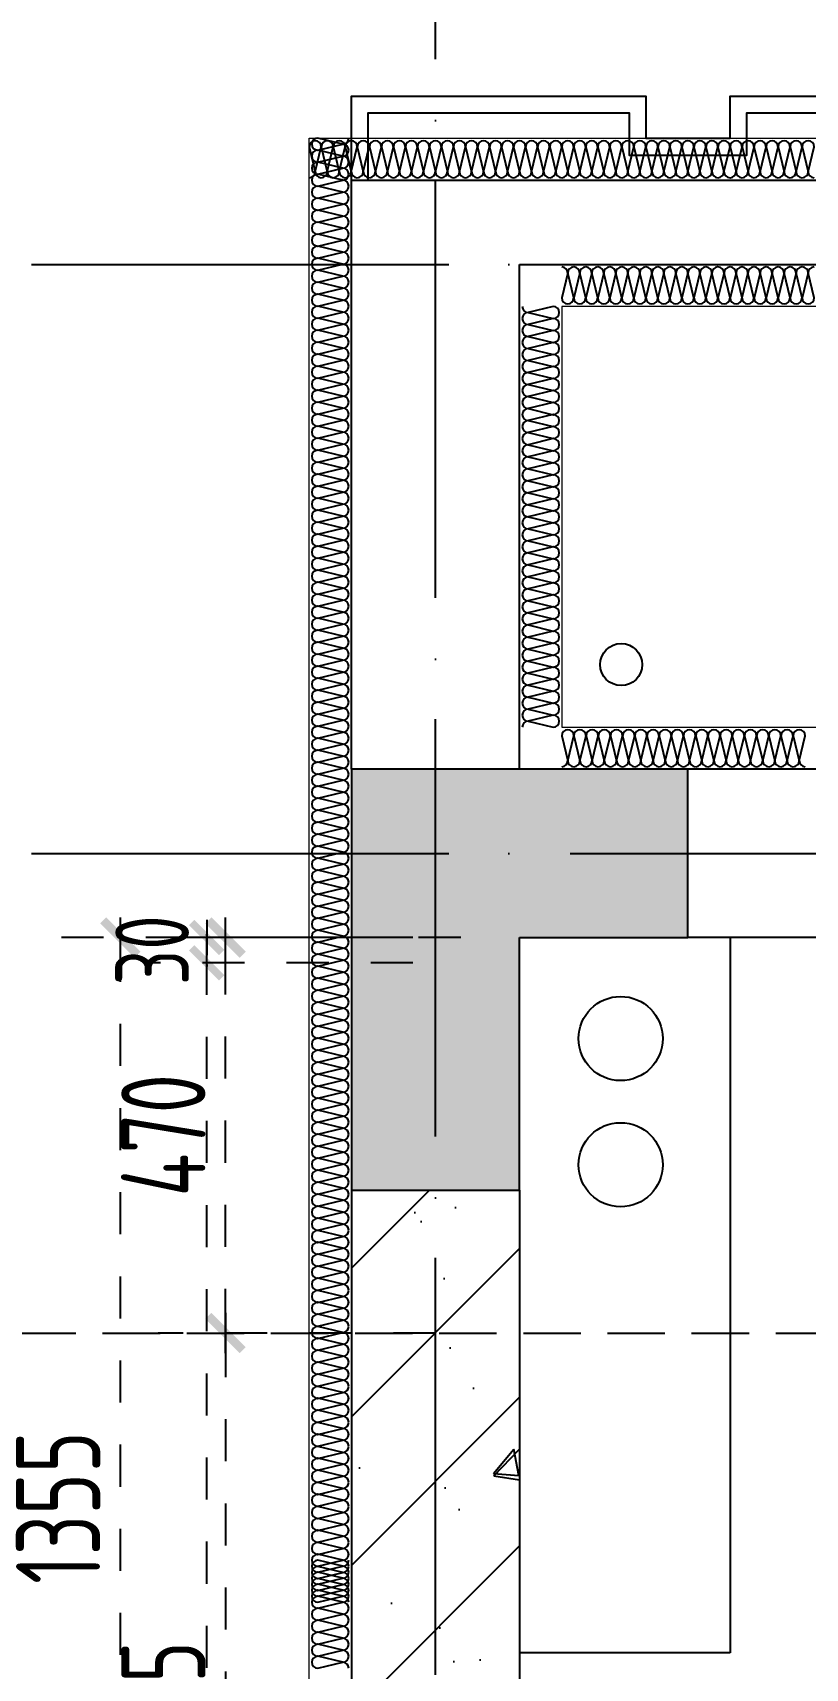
# Model space of a CAD drawing. Extents: x 133656 to 214778, y 12424 to 51506.
# Drawn here: x 155617 to 156536, y 22031 to 23975 of the extents above; entities that cross this region are included whole.
import ezdxf

# ---------------------------------------------------------------- set-up
doc = ezdxf.new("R2010")
doc.units = 0
doc.header["$MEASUREMENT"] = 0
doc.linetypes.add('家具虚线平面', pattern=[100, 50, -50])
doc.linetypes.add('轴线', pattern=[1279.947105, 991.697132, -142.311249, 0, -145.938724])
doc.layers.get('Defpoints').update_dxf_attribs({"color": 8})
for name, color, linetype in [('A-HATH', 8, 'Continuous'), ('A31.土建轴线', 251, 'Continuous'), ('B6.新建墙体定位', 203, 'Continuous'), ('B9.完成面定位', 203, 'Continuous'), ('f分水线', 5, 'Continuous'), ('K2.强电插座', 132, 'Continuous'), ('P-VPIPE-污水', 2, 'Continuous'), ('P-VPIPE-通气', 3, 'Continuous'), ('PUB_HATCH', 8, 'Continuous'), ('WALL', 6, 'Continuous'), ('WF2水点标注', 1, 'Continuous'), ('xj', 8, 'Continuous'), ('保温', 35, 'Continuous')]:
    doc.layers.add(name, color=color, linetype=linetype)
doc.styles.add('标注数字', font='dim.shx', dxfattribs={"width": 0.8})
doc.dimstyles.new('设计2017', dxfattribs={"dimscale": 100, "dimtxt": 2.5, "dimasz": 0.06, "dimexe": 2, "dimexo": 2.5, "dimgap": 0.6, "dimtad": 1, "dimdec": 0, "dimrnd": 5, "dimzin": 0, "dimdsep": 46, "dimtxsty": '标注数字', "dimblk": 'HBA_DIMENSION_TICK', "dimcen": 0.125, "dimclrd": 44, "dimclre": 44, "dimclrt": 50, "dimadec": 0, "dimazin": 0, "dimtfac": 1, "dimtdec": 0, "dimtix": 1, "dimtmove": 0, "dimatfit": 3, "dimldrblk": 'HBA_Leader_Arrow', "dimfxl": 7, "dimfxlon": 1, "dimtvp": 1, "dimtolj": 1, "dimtzin": 0, "dimarcsym": 0})

# ---------------------------------------------------------------- blocks, each defined once
blk = doc.blocks.new('$LinePat$岩棉板')
at = {"color": 0}
for p, q in [((0, -17), (12, -67)), ((12, -67), (24, -17))]:
    blk.add_line(p, q, dxfattribs=at)
for centre, start, end in [((12, -17), 0, 180), ((0, -67), 270, 0), ((24, -67), 180, 270)]:
    blk.add_arc(centre, 12, start, end, dxfattribs=at)
at = {"layer": 'Defpoints'}
blk.add_point((0, 0.1), dxfattribs=at)
at = {"layer": 'Defpoints', "color": 0}
blk.add_point((24, -84), dxfattribs=at)
blk = doc.blocks.new('HBA_DIMENSION_TICK')
at = {"color": 0, "linetype": 'ByBlock'}
for p, q in [((-10, 0), (0, 0)), ((0, 0), (10, 0))]:
    blk.add_line(p, q, dxfattribs=at)
at = {"color": 50, "linetype": 'ByBlock'}
blk.add_solid([(-10, -7), (-7, -10), (7, 10), (10, 7)], dxfattribs=at)
blk = doc.blocks.new('*D133')
at = {"layer": 'Defpoints', "color": 0, "linetype": '家具虚线平面', "transparency": 16777216}
for p in [(155721.7, 22899.6), (156196.1, 22899.6), (155880.9, 21544.6)]:
    blk.add_point(p, dxfattribs=at)
at = {"layer": 'K2.强电插座', "color": 44, "linetype": '家具虚线平面', "lineweight": -2, "transparency": 16777216}
for p, q in [((156001.7, 22899.6), (155641.7, 22899.6)), ((155721.7, 21547), (155721.7, 22897.2)), ((155780.9, 21544.6), (155641.7, 21544.6))]:
    blk.add_line(p, q, dxfattribs=at)
at = {"layer": 'K2.强电插座', "color": 44, "linetype": '家具虚线平面', "lineweight": -2, "transparency": 16777216, "xscale": 2.4, "yscale": 2.4, "zscale": 2.4}
for p, rotation in [((155721.7, 22899.6), 90), ((155721.7, 21544.6), 270)]:
    blk.add_blockref('HBA_DIMENSION_TICK', p, dxfattribs=dict(at, rotation=rotation))
at = {"layer": 'K2.强电插座', "color": 50, "linetype": '家具虚线平面', "transparency": 16777216, "insert": (155647.7, 22222.1), "char_height": 100, "attachment_point": 5, "rotation": 90, "style": '标注数字'}
blk.add_mtext('\\A1;1355', dxfattribs=at)
blk = doc.blocks.new('HBA_Leader_Arrow')
at = {"color": 0, "linetype": 'ByBlock', "ltscale": 0.5}
blk.add_line((3.5, 0), (-10, 0), dxfattribs=at)
for points in [[(-10.99, 11.28), (-6.57, 14.38), (-0.55, 0), (3.5, 0)], [(-10.99, -11.28), (-6.57, -14.38), (-0.55, 0), (3.5, 0)]]:
    blk.add_solid(points, dxfattribs=at)
blk = doc.blocks.new('*D202')
at = {"layer": 'Defpoints', "color": 0, "linetype": '家具虚线平面', "transparency": 16777216}
for p in [(156196.1, 22429.6), (155846.7, 21544.6), (156226.1, 21544.6)]:
    blk.add_point(p, dxfattribs=at)
at = {"layer": 'WF2水点标注', "color": 44, "linetype": '家具虚线平面', "lineweight": -2, "transparency": 16777216}
for p, q in [((156096.1, 22429.6), (155766.7, 22429.6)), ((155846.7, 22427.2), (155846.7, 21547)), ((156126.1, 21544.6), (155766.7, 21544.6))]:
    blk.add_line(p, q, dxfattribs=at)
at = {"layer": 'WF2水点标注', "color": 44, "linetype": '家具虚线平面', "lineweight": -2, "transparency": 16777216, "xscale": 2.4, "yscale": 2.4, "zscale": 2.4}
for p, rotation in [((155846.7, 22429.6), 90), ((155846.7, 21544.6), 270)]:
    blk.add_blockref('HBA_DIMENSION_TICK', p, dxfattribs=dict(at, rotation=rotation))
at = {"layer": 'WF2水点标注', "color": 50, "linetype": '家具虚线平面', "transparency": 16777216, "insert": (155772.7, 21987.1), "char_height": 100, "attachment_point": 5, "rotation": 90, "style": '标注数字'}
blk.add_mtext('\\A1;885', dxfattribs=at)
blk = doc.blocks.new('*D203')
at = {"layer": 'Defpoints', "color": 0, "linetype": '家具虚线平面', "transparency": 16777216}
for p in [(155846.7, 22899.6), (156226.1, 22899.6), (156196.1, 22429.6)]:
    blk.add_point(p, dxfattribs=at)
at = {"layer": 'WF2水点标注', "color": 44, "linetype": '家具虚线平面', "lineweight": -2, "transparency": 16777216}
for p, q in [((156126.1, 22899.6), (155766.7, 22899.6)), ((155846.7, 22432), (155846.7, 22897.2)), ((156096.1, 22429.6), (155766.7, 22429.6))]:
    blk.add_line(p, q, dxfattribs=at)
at = {"layer": 'WF2水点标注', "color": 44, "linetype": '家具虚线平面', "lineweight": -2, "transparency": 16777216, "xscale": 2.4, "yscale": 2.4, "zscale": 2.4}
for p, rotation in [((155846.7, 22899.6), 90), ((155846.7, 22429.6), 270)]:
    blk.add_blockref('HBA_DIMENSION_TICK', p, dxfattribs=dict(at, rotation=rotation))
at = {"layer": 'WF2水点标注', "color": 50, "linetype": '家具虚线平面', "transparency": 16777216, "insert": (155772.7, 22664.6), "char_height": 100, "attachment_point": 5, "rotation": 90, "style": '标注数字'}
blk.add_mtext('\\A1;470', dxfattribs=at)
blk = doc.blocks.new('结构')
at = {"layer": 'A-HATH'}
blk.add_hatch(color=256, dxfattribs=at).paths.add_polyline_path([(-6500, 1850), (-6300, 1850), (-6300, 2050), (-6700, 2050), (-6700, 1550), (-6500, 1550)], flags=0)
at = {"layer": 'WALL'}
blk.add_lwpolyline([(-6500, 1850), (-6300, 1850), (-6300, 2050), (-6700, 2050), (-6700, 1550), (-6500, 1550), (-6500, 1850)], close=True, dxfattribs=at)
blk = doc.blocks.new('*D585')
at = {"layer": 'B6.新建墙体定位', "color": 44, "linetype": '家具虚线平面', "lineweight": -2, "transparency": 16777216}
for p, q in [((156069.2, 22869.6), (155754.2, 22869.6)), ((155824.2, 20331.7), (155824.2, 22867.5)), ((156069.2, 20329.6), (155754.2, 20329.6))]:
    blk.add_line(p, q, dxfattribs=at)
at = {"layer": 'Defpoints', "color": 0, "linetype": '家具虚线平面', "transparency": 16777216}
for p in [(155824.2, 22869.6), (156576.1, 22869.6), (156226.1, 20329.6)]:
    blk.add_point(p, dxfattribs=at)
at = {"layer": 'B6.新建墙体定位', "color": 44, "linetype": '家具虚线平面', "lineweight": -2, "transparency": 16777216, "xscale": 2.1, "yscale": 2.1, "zscale": 2.1}
for p, rotation in [((155824.2, 22869.6), 90), ((155824.2, 20329.6), 270)]:
    blk.add_blockref('HBA_DIMENSION_TICK', p, dxfattribs=dict(at, rotation=rotation))
at = {"layer": 'B6.新建墙体定位', "color": 50, "linetype": '家具虚线平面', "transparency": 16777216, "insert": (155759.4, 21599.6), "char_height": 87.5, "attachment_point": 5, "rotation": 90, "style": '标注数字'}
blk.add_mtext('\\A1;2540', dxfattribs=at)
blk = doc.blocks.new('*D586')
at = {"layer": 'B6.新建墙体定位', "color": 44, "linetype": '家具虚线平面', "lineweight": -2, "transparency": 16777216}
for p, q in [((156069.2, 22899.6), (155754.2, 22899.6)), ((155824.2, 22901.7), (155824.2, 22903.8)), ((155824.2, 22869.6), (155824.2, 22899.6)), ((156069.2, 22869.6), (155754.2, 22869.6)), ((155824.2, 22867.5), (155824.2, 22865.4))]:
    blk.add_line(p, q, dxfattribs=at)
at = {"layer": 'Defpoints', "color": 0, "linetype": '家具虚线平面', "transparency": 16777216}
for p in [(155824.2, 22899.6), (156226.1, 22899.6), (156226.1, 22869.6)]:
    blk.add_point(p, dxfattribs=at)
at = {"layer": 'B6.新建墙体定位', "color": 44, "linetype": '家具虚线平面', "lineweight": -2, "transparency": 16777216, "xscale": 2.1, "yscale": 2.1, "zscale": 2.1}
for p, rotation in [((155824.2, 22899.6), 270), ((155824.2, 22869.6), 90)]:
    blk.add_blockref('HBA_DIMENSION_TICK', p, dxfattribs=dict(at, rotation=rotation))
at = {"layer": 'B6.新建墙体定位', "color": 50, "linetype": '家具虚线平面', "transparency": 16777216, "insert": (155759.4, 22884.6), "char_height": 87.5, "attachment_point": 5, "rotation": 90, "style": '标注数字'}
blk.add_mtext('\\A1;30', dxfattribs=at)

msp = doc.modelspace()

# ---------------------------------------------------------------- hatches: boundary and pattern name
at = {"layer": 'PUB_HATCH'}
h = msp.add_hatch(dxfattribs=at)
h.set_pattern_fill('钢筋混凝土', color=256, scale=50, style=0)
h.set_pattern_definition([(45, (213521.12, 2073.4), (-88.38835, 88.38835), []), (50, (213521.12, 2073.4), (358.6301, -31.376), [37.5, -412.5]), (355, (213521.1, 2073.4), (-69.3757, 376.096), [30, -330]), (100.4514, (213551, 2070.8), (289.2547, 344.7198), [31.87, -350.571]), (46.1842, (213521.1, 2173.4), (533.6205, -82.7595), [56.25, -618.75]), (96.6356, (213565.6, 2166.5), (467.3314, 487.059), [47.805, -525.8565]), (351.1842, (213521.1, 2173.4), (467.331, 487.0593), [45, -495]), (21, (213571.12, 2148.4), (298.4535, -201.3094), [37.5, -412.5]), (326, (213571.1, 2148.4), (121.6577, 362.575), [30, -330]), (71.4514, (213596, 2131.63), (420.1113, 161.2652), [31.87, -350.571]), (37.5, (213521.12, 2073.4), (6.07993, 166.44693), [0, -326, 0, -335, 0, -331.25]), (7.5, (213521.12, 2073.4), (131.53477, 197.20586), [0, -191, 0, -318.5, 0, -126.25]), (327.5, (213409.62, 2073.4), (266.91122, -11.27744), [0, -125, 0, -390, 0, -517.5]), (317.5, (213359.62, 2073.4), (291.5931, 50.0525), [0, -162.5, 0, -259, 0, -367.5])])
h.paths.add_polyline_path([(156196.1, 22599.6), (155996.1, 22599.6), (155996.1, 20599.6), (156196.1, 20599.6)])

# ---------------------------------------------------------------- linework, layer by layer
at = {"layer": 'A31.土建轴线', "linetype": '轴线', "ltscale": 0.5}
for p, q in [((156096.1, 13702.3), (156096.1, 25778.7)), ((155616.2, 23699.6), (168346.1, 23699.6)), ((155616.2, 22999.6), (168346.1, 22999.6))]:
    msp.add_line(p, q, dxfattribs=at)
at = {"layer": 'B9.完成面定位', "linetype": '家具虚线平面'}
msp.add_line((155618.8, 22429.6), (157294.7, 22429.6), dxfattribs=at)
at = {"layer": 'f分水线'}
msp.add_circle((156316.8, 23224), 25, dxfattribs=at)
at = {"layer": 'P-VPIPE-污水'}
msp.add_circle((156316.1, 22629.6), 50, dxfattribs=at)
at = {"layer": 'P-VPIPE-通气'}
msp.add_circle((156316.1, 22779.6), 50, dxfattribs=at)
at = {"layer": 'WALL'}
for p, q in [((155996.1, 23099.6), (155996.1, 23799.6)), ((155996.1, 23799.6), (156796.1, 23799.6)), ((156196.1, 23099.6), (156196.1, 23699.6)), ((156196.1, 23699.6), (156796.1, 23699.6)), ((156796.1, 23099.6), (156396.1, 23099.6)), ((156796.1, 22899.6), (156396.1, 22899.6)), ((156446.1, 22899.6), (156446.1, 22049.6)), ((155996.1, 22599.6), (155996.1, 21999.6)), ((156196.1, 22599.6), (156196.1, 20599.6)), ((156446.1, 22049.6), (156196.1, 22049.6))]:
    msp.add_line(p, q, dxfattribs=at)
at = {"layer": 'WF2水点标注', "linetype": '家具虚线平面'}
msp.add_line((155600.5, 22429.6), (157192.4, 22429.6), dxfattribs=at)
at = {"layer": 'xj'}
for points in [[(155996.1, 23799.6), (155996.1, 23899.6), (156346.1, 23899.6), (156346.1, 23849.6), (156446.1, 23849.6), (156446.1, 23899.6), (156796.1, 23899.6), (156796.1, 23799.6)], [(156016.1, 23799.6), (156016.1, 23879.6), (156326.1, 23879.6), (156326.1, 23829.6), (156466.1, 23829.6), (156466.1, 23879.6), (156776.1, 23879.6), (156776.1, 23799.6)]]:
    msp.add_lwpolyline(points, dxfattribs=at)
at = {"layer": '保温', "lineweight": 5}
msp.add_lwpolyline([(169696.1, 14949.6), (169046.1, 14949.6), (169046.1, 14249.6), (162446.1, 14249.6), (162446.1, 14549.6), (160746.1, 14549.6), (160746.1, 14349.6), (159046.1, 14349.6), (159046.1, 14549.6), (156846.1, 14549.6), (156846.1, 14249.6), (156546.1, 14249.6), (156546.1, 14949.6), (155946.1, 14949.6), (155946.1, 23849.6), (156846.1, 23849.6), (156846.1, 23649.6), (156246.1, 23649.6), (156246.1, 23149.6), (157746.1, 23149.6), (157746.1, 23849.6), (162446.1, 23849.6), (162446.1, 25449.6), (165696.1, 25449.6)], dxfattribs=at)

# ---------------------------------------------------------------- block references
at = {"layer": 'WALL'}
msp.add_blockref('结构', (162696.1, 21049.6), dxfattribs=at)
at = {"layer": '保温', "yscale": 0.5941895062325717, "zscale": 0.5941895062325717}
for p, xscale, rotation in [((155946.1, 23849.6), 0.5952379570362311, 359.999999999333), ((155960.4, 23849.6), 0.5952379570362311, 359.999999999333), ((155974.6, 23849.6), 0.5952379570362311, 359.999999999333), ((155988.9, 23849.6), 0.5952379570362311, 359.999999999333), ((156003.2, 23849.6), 0.5952379570362311, 359.999999999333), ((156017.5, 23849.6), 0.5952379570362311, 359.999999999333), ((156031.8, 23849.6), 0.5952379570362311, 359.999999999333), ((156046.1, 23849.6), 0.5952379570362311, 359.999999999333), ((156060.4, 23849.6), 0.5952379570362311, 359.999999999333), ((156074.6, 23849.6), 0.5952379570362311, 359.999999999333), ((156088.9, 23849.6), 0.5952379570362311, 359.999999999333), ((156103.2, 23849.6), 0.5952379570362311, 359.999999999333), ((156117.5, 23849.6), 0.5952379570362311, 359.999999999333), ((156131.8, 23849.6), 0.5952379570362311, 359.999999999333), ((156146.1, 23849.6), 0.5952379570362311, 359.999999999333), ((156160.4, 23849.6), 0.5952379570362311, 359.999999999333), ((156174.6, 23849.6), 0.5952379570362311, 359.999999999333), ((156188.9, 23849.6), 0.5952379570362311, 359.999999999333), ((156203.2, 23849.6), 0.5952379570362311, 359.999999999333), ((156217.5, 23849.6), 0.5952379570362311, 359.999999999333), ((156231.8, 23849.6), 0.5952379570362311, 359.999999999333), ((156246.1, 23849.6), 0.5952379570362311, 359.999999999333), ((156260.4, 23849.6), 0.5952379570362311, 359.999999999333), ((156274.6, 23849.6), 0.5952379570362311, 359.999999999333), ((156288.9, 23849.6), 0.5952379570362311, 359.999999999333), ((156303.2, 23849.6), 0.5952379570362311, 359.999999999333), ((156317.5, 23849.6), 0.5952379570362311, 359.999999999333), ((156331.8, 23849.6), 0.5952379570362311, 359.999999999333), ((156346.1, 23849.6), 0.5952379570362311, 359.999999999333), ((156360.4, 23849.6), 0.5952379570362311, 359.999999999333), ((156374.6, 23849.6), 0.5952379570362311, 359.999999999333), ((156388.9, 23849.6), 0.5952379570362311, 359.999999999333), ((156403.2, 23849.6), 0.5952379570362311, 359.999999999333), ((156417.5, 23849.6), 0.5952379570362311, 359.999999999333), ((156431.8, 23849.6), 0.5952379570362311, 359.999999999333), ((156446.1, 23849.6), 0.5952379570362311, 359.999999999333), ((156460.4, 23849.6), 0.5952379570362311, 359.999999999333), ((156474.6, 23849.6), 0.5952379570362311, 359.999999999333), ((156488.9, 23849.6), 0.5952379570362311, 359.999999999333), ((156503.2, 23849.6), 0.5952379570362311, 359.999999999333), ((156517.5, 23849.6), 0.5952379570362311, 359.999999999333), ((156531.8, 23849.6), 0.5952379570362311, 359.999999999333), ((155946.1, 23835.4), 0.5942841875406306, 90), ((155946.1, 23821.1), 0.5942841875406306, 90), ((155946.1, 23806.8), 0.5942841875406306, 90), ((155946.1, 23792.6), 0.5942841875406306, 90), ((155946.1, 23778.3), 0.5942841875406306, 90), ((155946.1, 23764.1), 0.5942841875406306, 90), ((155946.1, 23749.8), 0.5942841875406306, 90), ((155946.1, 23735.5), 0.5942841875406306, 90), ((155946.1, 23721.3), 0.5942841875406306, 90), ((155946.1, 23707), 0.5942841875406306, 90), ((155946.1, 23692.7), 0.5942841875406306, 90), ((156260.4, 23649.6), 0.5952378869628596, 180.0000000025846), ((156274.6, 23649.6), 0.5952378869628596, 180.0000000025846), ((156288.9, 23649.6), 0.5952378869628596, 180.0000000025846), ((156303.2, 23649.6), 0.5952378869628596, 180.0000000025846), ((156317.5, 23649.6), 0.5952378869628596, 180.0000000025846), ((156331.8, 23649.6), 0.5952378869628596, 180.0000000025846), ((156346.1, 23649.6), 0.5952378869628596, 180.0000000025846), ((156360.4, 23649.6), 0.5952378869628596, 180.0000000025846), ((156374.6, 23649.6), 0.5952378869628596, 180.0000000025846), ((156388.9, 23649.6), 0.5952378869628596, 180.0000000025846), ((156403.2, 23649.6), 0.5952378869628596, 180.0000000025846), ((156417.5, 23649.6), 0.5952378869628596, 180.0000000025846), ((156431.8, 23649.6), 0.5952378869628596, 180.0000000025846), ((156446.1, 23649.6), 0.5952378869628596, 180.0000000025846), ((156460.4, 23649.6), 0.5952378869628596, 180.0000000025846), ((156474.6, 23649.6), 0.5952378869628596, 180.0000000025846), ((156488.9, 23649.6), 0.5952378869628596, 180.0000000025846), ((156503.2, 23649.6), 0.5952378869628596, 180.0000000025846), ((156517.5, 23649.6), 0.5952378869628596, 180.0000000025846), ((156531.8, 23649.6), 0.5952378869628596, 180.0000000025846), ((156546.1, 23649.6), 0.5952378869628596, 180.0000000025846), ((155946.1, 23678.5), 0.5942841875406306, 90), ((155946.1, 23664.2), 0.5942841875406306, 90), ((155946.1, 23649.9), 0.5942841875406306, 90), ((155946.1, 23635.7), 0.5942841875406306, 90), ((156246.1, 23649.6), 0.5952380947196813, 270), ((155946.1, 23621.4), 0.5942841875406306, 90), ((155946.1, 23607.2), 0.5942841875406306, 90), ((156246.1, 23635.3), 0.5952380947196813, 270), ((156246.1, 23621.1), 0.5952380947196813, 270), ((155946.1, 23592.9), 0.5942841875406306, 90), ((156246.1, 23606.8), 0.5952380947196813, 270), ((155946.1, 23578.6), 0.5942841875406306, 90), ((155946.1, 23564.4), 0.5942841875406306, 90), ((156246.1, 23592.5), 0.5952380947196813, 270), ((156246.1, 23578.2), 0.5952380947196813, 270), ((155946.1, 23550.1), 0.5942841875406306, 90), ((156246.1, 23563.9), 0.5952380947196813, 270), ((155946.1, 23535.8), 0.5942841875406306, 90), ((156246.1, 23549.6), 0.5952380947196813, 270), ((155946.1, 23521.6), 0.5942841875406306, 90), ((155946.1, 23507.3), 0.5942841875406306, 90), ((156246.1, 23535.3), 0.5952380947196813, 270), ((156246.1, 23521.1), 0.5952380947196813, 270), ((155946.1, 23493.1), 0.5942841875406306, 90), ((156246.1, 23506.8), 0.5952380947196813, 270), ((155946.1, 23478.8), 0.5942841875406306, 90), ((156246.1, 23492.5), 0.5952380947196813, 270), ((155946.1, 23464.5), 0.5942841875406306, 90), ((155946.1, 23450.3), 0.5942841875406306, 90), ((156246.1, 23478.2), 0.5952380947196813, 270), ((156246.1, 23463.9), 0.5952380947196813, 270), ((155946.1, 23436), 0.5942841875406306, 90), ((156246.1, 23449.6), 0.5952380947196813, 270), ((155946.1, 23421.7), 0.5942841875406306, 90), ((156246.1, 23435.3), 0.5952380947196813, 270), ((155946.1, 23407.5), 0.5942841875406306, 90), ((155946.1, 23393.2), 0.5942841875406306, 90), ((156246.1, 23421.1), 0.5952380947196813, 270), ((156246.1, 23406.8), 0.5952380947196813, 270), ((155946.1, 23379), 0.5942841875406306, 90), ((156246.1, 23392.5), 0.5952380947196813, 270), ((155946.1, 23364.7), 0.5942841875406306, 90), ((155946.1, 23350.4), 0.5942841875406306, 90), ((156246.1, 23378.2), 0.5952380947196813, 270), ((156246.1, 23363.9), 0.5952380947196813, 270), ((155946.1, 23336.2), 0.5942841875406306, 90), ((156246.1, 23349.6), 0.5952380947196813, 270), ((155946.1, 23321.9), 0.5942841875406306, 90), ((156246.1, 23335.3), 0.5952380947196813, 270), ((155946.1, 23307.6), 0.5942841875406306, 90), ((155946.1, 23293.4), 0.5942841875406306, 90), ((156246.1, 23321.1), 0.5952380947196813, 270), ((156246.1, 23306.8), 0.5952380947196813, 270), ((155946.1, 23279.1), 0.5942841875406306, 90), ((156246.1, 23292.5), 0.5952380947196813, 270), ((155946.1, 23264.9), 0.5942841875406306, 90), ((156246.1, 23278.2), 0.5952380947196813, 270), ((155946.1, 23250.6), 0.5942841875406306, 90), ((155946.1, 23236.3), 0.5942841875406306, 90), ((156246.1, 23263.9), 0.5952380947196813, 270), ((156246.1, 23249.6), 0.5952380947196813, 270), ((155946.1, 23222.1), 0.5942841875406306, 90), ((156246.1, 23235.3), 0.5952380947196813, 270), ((155946.1, 23207.8), 0.5942841875406306, 90), ((156246.1, 23221.1), 0.5952380947196813, 270), ((155946.1, 23193.5), 0.5942841875406306, 90), ((155946.1, 23179.3), 0.5942841875406306, 90), ((156246.1, 23206.8), 0.5952380947196813, 270), ((156246.1, 23192.5), 0.5952380947196813, 270), ((155946.1, 23165), 0.5942841875406306, 90), ((156246.1, 23178.2), 0.5952380947196813, 270), ((155946.1, 23150.7), 0.5942841875406306, 90), ((155946.1, 23136.5), 0.5942841875406306, 90), ((156246.1, 23163.9), 0.5952380947196813, 270), ((155946.1, 23122.2), 0.5942841875406306, 90), ((155946.1, 23108), 0.5942841875406306, 90), ((155946.1, 23093.7), 0.5942841875406306, 90), ((155946.1, 23079.4), 0.5942841875406306, 90), ((155946.1, 23065.2), 0.5942841875406306, 90), ((155946.1, 23050.9), 0.5942841875406306, 90), ((155946.1, 23036.6), 0.5942841875406306, 90), ((155946.1, 23022.4), 0.5942841875406306, 90), ((155946.1, 23008.1), 0.5942841875406306, 90), ((155946.1, 22993.9), 0.5942841875406306, 90), ((155946.1, 22979.6), 0.5942841875406306, 90), ((155946.1, 22965.3), 0.5942841875406306, 90), ((155946.1, 22951.1), 0.5942841875406306, 90), ((155946.1, 22936.8), 0.5942841875406306, 90), ((155946.1, 22922.5), 0.5942841875406306, 90), ((155946.1, 22908.3), 0.5942841875406306, 90), ((155946.1, 22894), 0.5942841875406306, 90), ((155946.1, 22879.8), 0.5942841875406306, 90), ((155946.1, 22865.5), 0.5942841875406306, 90), ((155946.1, 22851.2), 0.5942841875406306, 90), ((155946.1, 22837), 0.5942841875406306, 90), ((155946.1, 22822.7), 0.5942841875406306, 90), ((155946.1, 22808.4), 0.5942841875406306, 90), ((155946.1, 22794.2), 0.5942841875406306, 90), ((155946.1, 22779.9), 0.5942841875406306, 90), ((155946.1, 22765.7), 0.5942841875406306, 90), ((155946.1, 22751.4), 0.5942841875406306, 90), ((155946.1, 22737.1), 0.5942841875406306, 90), ((155946.1, 22722.9), 0.5942841875406306, 90), ((155946.1, 22708.6), 0.5942841875406306, 90), ((155946.1, 22694.3), 0.5942841875406306, 90), ((155946.1, 22680.1), 0.5942841875406306, 90), ((155946.1, 22665.8), 0.5942841875406306, 90), ((155946.1, 22651.6), 0.5942841875406306, 90), ((155946.1, 22637.3), 0.5942841875406306, 90), ((155946.1, 22623), 0.5942841875406306, 90), ((155946.1, 22608.8), 0.5942841875406306, 90), ((155946.1, 22594.5), 0.5942841875406306, 90), ((155946.1, 22580.2), 0.5942841875406306, 90), ((155946.1, 22566), 0.5942841875406306, 90), ((155946.1, 22551.7), 0.5942841875406306, 90), ((155946.1, 22537.4), 0.5942841875406306, 90), ((155946.1, 22523.2), 0.5942841875406306, 90), ((155946.1, 22508.9), 0.5942841875406306, 90), ((155946.1, 22494.7), 0.5942841875406306, 90), ((155946.1, 22480.4), 0.5942841875406306, 90), ((155946.1, 22466.1), 0.5942841875406306, 90), ((155946.1, 22451.9), 0.5942841875406306, 90), ((155946.1, 22437.6), 0.5942841875406306, 90), ((155946.1, 22423.3), 0.5942841875406306, 90), ((155946.1, 22409.1), 0.5942841875406306, 90), ((155946.1, 22394.8), 0.5942841875406306, 90), ((155946.1, 22380.6), 0.5942841875406306, 90), ((155946.1, 22366.3), 0.5942841875406306, 90), ((155946.1, 22352), 0.5942841875406306, 90), ((155946.1, 22337.8), 0.5942841875406306, 90), ((155946.1, 22323.5), 0.5942841875406306, 90), ((155946.1, 22309.2), 0.5942841875406306, 90), ((155946.1, 22295), 0.5942841875406306, 90), ((155946.1, 22280.7), 0.5942841875406306, 90), ((155946.1, 22266.5), 0.5942841875406306, 90), ((155946.1, 22252.2), 0.5942841875406306, 90), ((155946.1, 22237.9), 0.5942841875406306, 90), ((155946.1, 22223.7), 0.5942841875406306, 90), ((155946.1, 22209.4), 0.5942841875406306, 90), ((155946.1, 22195.1), 0.5942841875406306, 90), ((155946.1, 22180.9), 0.5942841875406306, 90), ((155946.1, 22166.6), 0.5942841875406306, 90), ((155946.1, 22152.4), 0.5942841875406306, 90), ((155946.1, 22145.3), 0.5942841875406306, 90), ((155946.1, 22138.1), 0.5942841875406306, 90), ((155946.1, 22131), 0.5942841875406306, 90), ((155946.1, 22123.8), 0.5942841875406306, 90), ((155946.1, 22116.8), 0.5942841875406306, 90), ((155946.1, 22109.6), 0.5942841875406306, 90), ((155946.1, 22102.5), 0.5942841875406306, 90), ((155946.1, 22088.2), 0.5942841875406306, 90), ((155946.1, 22074), 0.5942841875406306, 90), ((155946.1, 22059.7), 0.5942841875406306, 90), ((155946.1, 22045.5), 0.5942841875406306, 90), ((155946.1, 22031.2), 0.5942841875406306, 90)]:
    msp.add_blockref('$LinePat$岩棉板', p, dxfattribs=dict(at, xscale=xscale, rotation=rotation))
at = {"layer": '保温', "xscale": 0.6030702022532538, "yscale": 0.5941895062325717, "zscale": 0.5941895062325717}
for p in [(156246.1, 23149.6), (156260.5, 23149.6), (156275, 23149.6), (156289.5, 23149.6), (156304, 23149.6), (156318.4, 23149.6), (156332.9, 23149.6), (156347.4, 23149.6), (156361.9, 23149.6), (156376.3, 23149.6), (156390.8, 23149.6), (156405.3, 23149.6), (156419.8, 23149.6), (156434.2, 23149.6), (156448.7, 23149.6), (156463.2, 23149.6), (156477.7, 23149.6), (156492.1, 23149.6), (156506.6, 23149.6), (156521.1, 23149.6)]:
    msp.add_blockref('$LinePat$岩棉板', p, dxfattribs=at)

# ---------------------------------------------------------------- dimensions: what is measured, and where the dimension line sits
at = {"layer": 'B6.新建墙体定位', "linetype": '家具虚线平面'}
for base, p1, p2, picture, middle in [((155824.2, 22899.6), (156226.1, 22869.6), (156226.1, 22899.6), '*D586', (155759.4, 22884.6)), ((155824.2, 22869.6), (156226.1, 20329.6), (156576.1, 22869.6), '*D585', (155759.4, 21599.6))]:
    dim = msp.add_linear_dim(base=base, p1=p1, p2=p2, angle=270, dimstyle='设计2017', override={"dimscale": 35, "dimtmove": 1}, dxfattribs=at)
    dim.commit()
    dim.dimension.update_dxf_attribs({"geometry": picture, "text_midpoint": middle})
at = {"layer": 'K2.强电插座', "linetype": '家具虚线平面'}
dim = msp.add_linear_dim(base=(155721.7, 22899.6), p1=(155880.9, 21544.6), p2=(156196.1, 22899.6), angle=270, dimstyle='设计2017', override={"dimscale": 40, "dimrnd": 0, "dimtmove": 2}, dxfattribs=at)
dim.commit()
dim.dimension.update_dxf_attribs({"geometry": '*D133', "text_midpoint": (155647.7, 22222.1)})
at = {"layer": 'WF2水点标注', "linetype": '家具虚线平面'}
for base, p2, angle, picture, middle in [((155846.7, 22899.6), (156226.1, 22899.6), 270, '*D203', (155772.7, 22664.6)), ((155846.7, 21544.6), (156226.1, 21544.6), 90, '*D202', (155772.7, 21987.1))]:
    dim = msp.add_linear_dim(base=base, p1=(156196.1, 22429.6), p2=p2, angle=angle, dimstyle='设计2017', override={"dimscale": 40, "dimrnd": 0, "dimtmove": 2}, dxfattribs=at)
    dim.commit()
    dim.dimension.update_dxf_attribs({"geometry": picture, "text_midpoint": middle})

doc.saveas('drawing.dxf')
